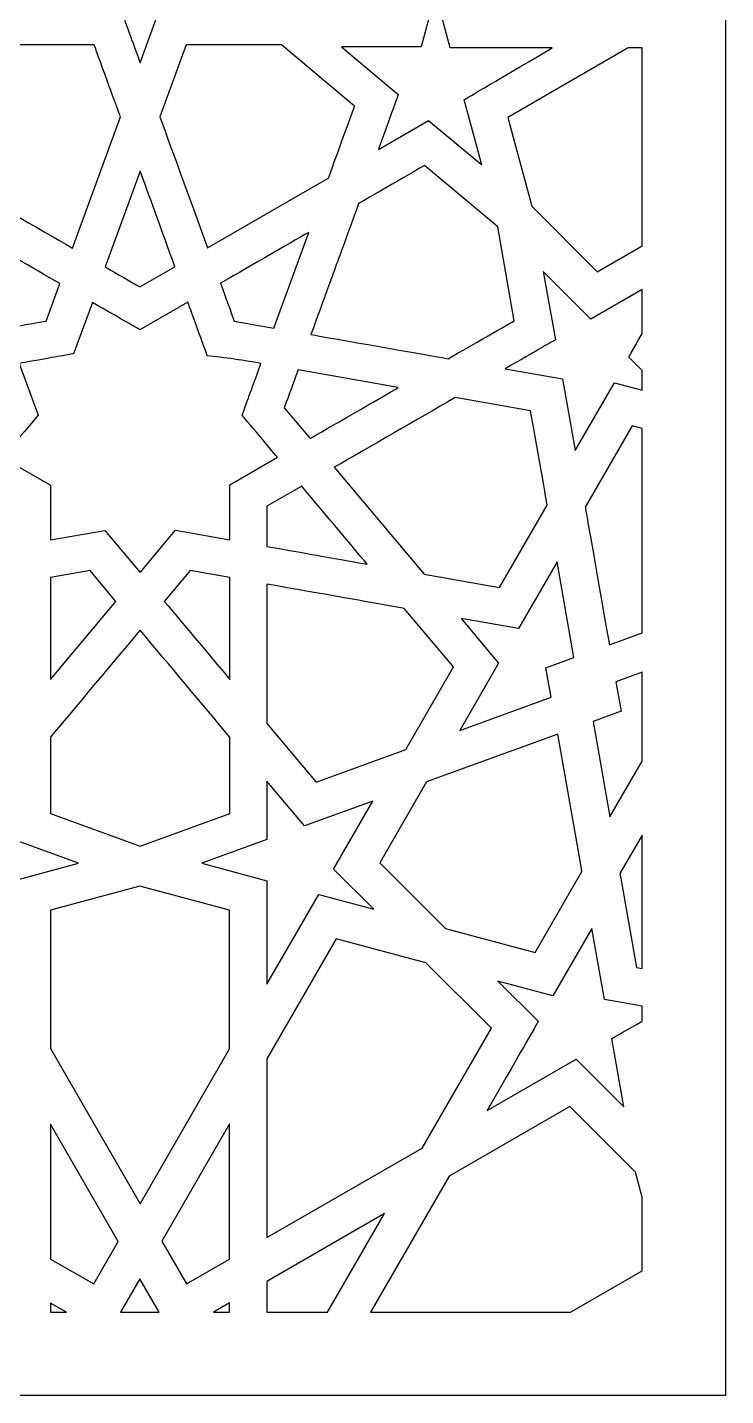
# Model space of a CAD drawing. Header units: millimetres. Extents: x -64 to 64, y -64 to 64.
# Drawn here: x 33.4 to 63.5, y -63.5 to -4.5 of the extents above; entities that cross this region are included whole.
import ezdxf

# ---------------------------------------------------------------- set-up
doc = ezdxf.new("R2010")
doc.units = ezdxf.units.MM
doc.header["$MEASUREMENT"] = 0
doc.layers.add('layer 1', color=7, linetype='Continuous')

msp = doc.modelspace()

# ---------------------------------------------------------------- linework, layer by layer
at = {"layer": 'layer 1', "color": 250}
for points, knots in [([(-63.5, 63.5), (-63.5, 63.5), (-63.5, -63.5), (-63.5, -63.5), (-63.5, -63.5), (-63.5, -63.5), (63.5, -63.5), (63.5, -63.5), (63.5, -63.5), (63.5, -63.5), (63.5, 63.5), (63.5, 63.5), (63.5, 63.5), (63.5, 63.5), (-63.5, 63.5), (-63.5, 63.5)], [0, 0, 0, 0, 0.2, 0.2, 0.2, 0.2, 0.4, 0.4, 0.4, 0.4, 0.6, 0.6, 0.6, 0.6, 1, 1, 1, 1]), ([(38.2482, -5.9771), (37.7483, -4.6062), (37.6643, -4.3734), (37.3877, -3.6114), (37.3877, -3.6114), (37.3877, -3.6114), (33.9891, -3.61), (33.9891, -3.61), (33.9891, -3.61), (33.9891, -3.61), (37.2502, -0.8735), (37.2502, -0.8735), (37.2502, -0.8735), (37.2502, -0.8735), (38.2341, -1.6993), (38.2341, -1.6993), (38.2341, -1.6993), (38.2341, -1.6993), (39.218, -0.8735), (39.218, -0.8735), (39.218, -0.8735), (39.218, -0.8735), (42.4801, -3.61), (42.4801, -3.61), (42.4801, -3.61), (42.4801, -3.61), (39.1082, -3.6114), (39.1082, -3.6114), (39.1082, -3.6114), (39.1082, -3.6114), (38.2482, -5.9771), (38.2482, -5.9771)], [0, 0, 0, 0, 0.1111111, 0.1111111, 0.1111111, 0.1111111, 0.2222222, 0.2222222, 0.2222222, 0.2222222, 0.3333333, 0.3333333, 0.3333333, 0.3333333, 0.4444444, 0.4444444, 0.4444444, 0.4444444, 0.5555556, 0.5555556, 0.5555556, 0.5555556, 0.6666667, 0.6666667, 0.6666667, 0.6666667, 0.7777778, 0.7777778, 0.7777778, 0.7777778, 1, 1, 1, 1]), ([(52.2249, -7.5763), (52.2249, -7.5763), (52.9795, -10.3893), (52.9795, -10.3893), (52.9795, -10.3893), (52.9795, -10.3893), (50.6885, -8.4681), (50.6885, -8.4681), (50.6885, -8.4681), (50.6885, -8.4681), (48.5246, -9.7169), (48.5246, -9.7169), (48.5246, -9.7169), (49.0432, -8.2931), (49.1282, -8.056), (49.384, -7.3494), (49.384, -7.3494), (49.384, -7.3494), (46.9378, -5.2966), (46.9378, -5.2966), (46.9378, -5.2966), (46.9378, -5.2966), (50.3661, -5.2966), (50.3661, -5.2966), (50.3661, -5.2966), (50.3661, -5.2966), (50.9905, -2.9651), (50.9905, -2.9651), (50.9905, -2.9651), (50.9905, -2.9651), (51.6269, -5.3421), (51.6269, -5.3421), (51.6269, -5.3421), (51.6269, -5.3421), (56.0261, -5.3421), (56.0261, -5.3421), (56.0261, -5.3421), (53.2045, -6.9822), (52.2249, -7.5763), (52.2249, -7.5763)], [0, 0, 0, 0, 0.0909091, 0.0909091, 0.0909091, 0.0909091, 0.1818182, 0.1818182, 0.1818182, 0.1818182, 0.2727273, 0.2727273, 0.2727273, 0.2727273, 0.3636364, 0.3636364, 0.3636364, 0.3636364, 0.4545455, 0.4545455, 0.4545455, 0.4545455, 0.5454545, 0.5454545, 0.5454545, 0.5454545, 0.6363636, 0.6363636, 0.6363636, 0.6363636, 0.7272727, 0.7272727, 0.7272727, 0.7272727, 0.8181818, 0.8181818, 0.8181818, 0.8181818, 1, 1, 1, 1]), ([(30.1343, -10.9774), (30.1343, -10.9774), (30.1339, -10.977), (30.1339, -10.977), (30.1339, -10.977), (30.1339, -10.977), (30.1339, -10.977), (30.1339, -10.977), (30.1339, -10.977), (30.1339, -10.977), (28.9973, -7.8557), (28.9973, -7.8557), (28.9973, -7.8557), (28.9973, -7.8557), (32.1508, -5.2095), (32.1508, -5.2095), (32.1508, -5.2095), (32.1508, -5.2095), (36.2666, -5.2109), (36.2666, -5.2109), (36.2666, -5.2109), (36.527, -5.9277), (36.9302, -7.0337), (37.3976, -8.315), (37.3976, -8.315), (37.3976, -8.315), (35.3356, -13.9799), (35.3356, -13.9799), (35.3356, -13.9799), (35.3356, -13.9799), (35.3353, -13.9799), (35.3353, -13.9799), (35.3353, -13.9799), (35.3353, -13.9799), (35.3353, -13.9806), (35.3353, -13.9806), (35.3353, -13.9806), (33.8123, -13.1015), (31.726, -11.8967), (30.1343, -10.9774)], [0, 0, 0, 0, 0.0909091, 0.0909091, 0.0909091, 0.0909091, 0.1818182, 0.1818182, 0.1818182, 0.1818182, 0.2727273, 0.2727273, 0.2727273, 0.2727273, 0.3636364, 0.3636364, 0.3636364, 0.3636364, 0.4545455, 0.4545455, 0.4545455, 0.4545455, 0.5454545, 0.5454545, 0.5454545, 0.5454545, 0.6363636, 0.6363636, 0.6363636, 0.6363636, 0.7272727, 0.7272727, 0.7272727, 0.7272727, 0.8181818, 0.8181818, 0.8181818, 0.8181818, 1, 1, 1, 1]), ([(41.1582, -13.9707), (40.6326, -12.5271), (39.6476, -9.821), (39.1001, -8.315), (39.1001, -8.315), (39.1001, -8.315), (39.1001, -8.3146), (39.1001, -8.3146), (39.1001, -8.3146), (39.1001, -8.3146), (40.229, -5.2109), (40.229, -5.2109), (40.229, -5.2109), (40.229, -5.2109), (44.3452, -5.2095), (44.3452, -5.2095), (44.3452, -5.2095), (44.3452, -5.2095), (47.4991, -7.856), (47.4991, -7.856), (47.4991, -7.856), (47.2387, -8.5732), (46.8355, -9.6795), (46.3677, -10.9622), (46.3677, -10.9622), (46.3677, -10.9622), (46.2199, -11.0483), (46.2199, -11.0483), (46.2199, -11.0483), (46.2199, -11.0483), (46.2199, -11.0486), (46.2199, -11.0486), (46.2199, -11.0486), (46.2199, -11.0486), (41.1582, -13.9707), (41.1582, -13.9707)], [0, 0, 0, 0, 0.1, 0.1, 0.1, 0.1, 0.2, 0.2, 0.2, 0.2, 0.3, 0.3, 0.3, 0.3, 0.4, 0.4, 0.4, 0.4, 0.5, 0.5, 0.5, 0.5, 0.6, 0.6, 0.6, 0.6, 0.7, 0.7, 0.7, 0.7, 0.8, 0.8, 0.8, 0.8, 1, 1, 1, 1]), ([(59.9006, -13.885), (59.9006, -13.885), (57.967, -15.0012), (57.967, -15.0012), (57.967, -15.0012), (57.967, -15.0012), (55.1371, -12.1694), (55.1371, -12.1694), (55.1371, -12.1694), (55.1371, -12.1694), (54.1087, -8.3358), (54.1087, -8.3358), (54.1087, -8.3358), (54.1087, -8.3358), (59.2945, -5.3421), (59.2945, -5.3421), (59.2945, -5.3421), (59.2945, -5.3421), (59.9006, -5.3421), (59.9006, -5.3421), (59.9006, -5.3421), (59.9006, -5.3421), (59.9006, -13.885), (59.9006, -13.885)], [0, 0, 0, 0, 0.1428571, 0.1428571, 0.1428571, 0.1428571, 0.2857143, 0.2857143, 0.2857143, 0.2857143, 0.4285714, 0.4285714, 0.4285714, 0.4285714, 0.5714286, 0.5714286, 0.5714286, 0.5714286, 0.7142857, 0.7142857, 0.7142857, 0.7142857, 1, 1, 1, 1]), ([(51.5377, -18.7551), (50.6977, -18.6066), (46.404, -17.8488), (45.6166, -17.7098), (45.6166, -17.7098), (45.6166, -17.7098), (45.6166, -17.7094), (45.6166, -17.7094), (45.6166, -17.7094), (45.6166, -17.7094), (45.6159, -17.7094), (45.6159, -17.7094), (45.6159, -17.7094), (46.7797, -14.5108), (46.2975, -15.8362), (47.673, -12.0558), (47.673, -12.0558), (47.8384, -11.9595), (50.3513, -10.5096), (50.5185, -10.4133), (50.5185, -10.4133), (50.5185, -10.4133), (53.6716, -13.0581), (53.6716, -13.0581), (53.6716, -13.0581), (53.6716, -13.0581), (54.386, -17.1111), (54.386, -17.1111), (54.386, -17.1111), (53.7281, -17.4914), (52.7131, -18.0767), (51.5377, -18.7551)], [0, 0, 0, 0, 0.1111111, 0.1111111, 0.1111111, 0.1111111, 0.2222222, 0.2222222, 0.2222222, 0.2222222, 0.3333333, 0.3333333, 0.3333333, 0.3333333, 0.4444444, 0.4444444, 0.4444444, 0.4444444, 0.5555556, 0.5555556, 0.5555556, 0.5555556, 0.6666667, 0.6666667, 0.6666667, 0.6666667, 0.7777778, 0.7777778, 0.7777778, 0.7777778, 1, 1, 1, 1]), ([(38.2489, -10.6542), (38.7943, -12.1543), (39.1485, -13.1276), (39.751, -14.7828), (39.751, -14.7828), (39.751, -14.7828), (38.2369, -15.6563), (38.2369, -15.6563), (38.2369, -15.6563), (37.8114, -15.4107), (37.3045, -15.1179), (36.7422, -14.793), (36.7422, -14.793), (36.7422, -14.793), (38.2489, -10.6542), (38.2489, -10.6542)], [0, 0, 0, 0, 0.2, 0.2, 0.2, 0.2, 0.4, 0.4, 0.4, 0.4, 0.6, 0.6, 0.6, 0.6, 1, 1, 1, 1]), ([(30.9855, -13.3167), (32.2647, -14.0554), (33.5911, -14.8213), (34.78, -15.5074), (34.78, -15.5074), (34.78, -15.5074), (34.1912, -17.1263), (34.1912, -17.1263), (34.1912, -17.1263), (33.9051, -17.1771), (33.3086, -17.2822), (32.482, -17.4276), (32.482, -17.4276), (32.482, -17.4276), (32.482, -17.4269), (32.482, -17.4269), (32.482, -17.4269), (32.482, -17.4269), (32.4817, -17.4269), (32.4817, -17.4269), (32.4817, -17.4269), (32.4817, -17.4269), (30.9855, -13.3167), (30.9855, -13.3167)], [0, 0, 0, 0, 0.1428571, 0.1428571, 0.1428571, 0.1428571, 0.2857143, 0.2857143, 0.2857143, 0.2857143, 0.4285714, 0.4285714, 0.4285714, 0.4285714, 0.5714286, 0.5714286, 0.5714286, 0.5714286, 0.7142857, 0.7142857, 0.7142857, 0.7142857, 1, 1, 1, 1]), ([(44.0157, -17.4272), (44.0157, -17.4272), (42.3055, -17.1259), (42.3055, -17.1259), (42.3055, -17.1259), (42.121, -16.6169), (41.9964, -16.2765), (41.7139, -15.4975), (41.7139, -15.4975), (41.7139, -15.4975), (41.7142, -15.4975), (41.7142, -15.4975), (41.7142, -15.4975), (41.7142, -15.4975), (41.7142, -15.4972), (41.7142, -15.4972), (41.7142, -15.4972), (42.4928, -15.0474), (44.759, -13.7389), (45.5172, -13.3015), (45.5172, -13.3015), (45.5172, -13.3015), (44.0157, -17.4272), (44.0157, -17.4272)], [0, 0, 0, 0, 0.1428571, 0.1428571, 0.1428571, 0.1428571, 0.2857143, 0.2857143, 0.2857143, 0.2857143, 0.4285714, 0.4285714, 0.4285714, 0.4285714, 0.5714286, 0.5714286, 0.5714286, 0.5714286, 0.7142857, 0.7142857, 0.7142857, 0.7142857, 1, 1, 1, 1]), ([(59.9006, -17.6639), (59.4551, -18.4439), (59.3281, -18.6824), (59.3281, -18.6824), (59.3281, -18.6824), (59.3281, -18.6824), (59.9006, -19.2543), (59.9006, -19.2543), (59.9006, -19.2543), (59.9006, -19.2543), (59.9006, -20.1073), (59.9006, -20.1073), (59.9006, -20.1073), (59.9006, -20.1073), (58.7036, -19.7862), (58.7036, -19.7862), (58.7036, -19.7862), (58.7036, -19.7862), (57.0159, -22.7094), (57.0159, -22.7094), (57.0159, -22.7094), (57.0159, -22.7094), (56.4713, -19.6247), (56.4713, -19.6247), (56.4713, -19.6247), (56.4713, -19.6247), (53.9895, -19.1872), (53.9895, -19.1872), (53.9895, -19.1872), (55.4673, -18.3342), (55.6348, -18.2372), (56.1559, -17.9359), (56.1559, -17.9359), (56.1559, -17.9359), (55.6366, -14.9895), (55.6366, -14.9895), (55.6366, -14.9895), (55.6366, -14.9895), (57.6922, -17.0466), (57.6922, -17.0466), (57.6922, -17.0466), (57.6922, -17.0466), (59.9006, -15.772), (59.9006, -15.772), (59.9006, -15.772), (59.9006, -15.772), (59.9006, -17.6639), (59.9006, -17.6639)], [0, 0, 0, 0, 0.0769231, 0.0769231, 0.0769231, 0.0769231, 0.1538462, 0.1538462, 0.1538462, 0.1538462, 0.2307692, 0.2307692, 0.2307692, 0.2307692, 0.3076923, 0.3076923, 0.3076923, 0.3076923, 0.3846154, 0.3846154, 0.3846154, 0.3846154, 0.4615385, 0.4615385, 0.4615385, 0.4615385, 0.5384615, 0.5384615, 0.5384615, 0.5384615, 0.6153846, 0.6153846, 0.6153846, 0.6153846, 0.6923077, 0.6923077, 0.6923077, 0.6923077, 0.7692308, 0.7692308, 0.7692308, 0.7692308, 0.8461538, 0.8461538, 0.8461538, 0.8461538, 1, 1, 1, 1]), ([(39.7775, -26.1581), (39.7775, -26.1581), (38.2475, -27.9795), (38.2475, -27.9795), (38.2475, -27.9795), (38.2475, -27.9795), (36.7217, -26.1585), (36.7217, -26.1585), (36.7217, -26.1585), (36.7217, -26.1585), (34.3814, -26.5709), (34.3814, -26.5709), (34.3814, -26.5709), (34.3814, -26.5709), (34.3814, -24.209), (34.3814, -24.209), (34.3814, -24.209), (34.3814, -24.209), (32.318, -23.0173), (32.318, -23.0173), (32.318, -23.0173), (32.318, -23.0173), (32.318, -23.0173), (32.318, -23.0173), (32.318, -23.0173), (32.318, -23.0173), (32.3159, -23.0163), (32.3159, -23.0163), (32.3159, -23.0163), (32.9629, -22.244), (32.4813, -22.8187), (33.849, -21.1875), (33.849, -21.1875), (33.849, -21.1875), (33.0373, -18.9544), (33.0373, -18.9544), (33.0373, -18.9544), (34.3235, -18.7283), (34.719, -18.6577), (35.3794, -18.5406), (35.3794, -18.5406), (35.3794, -18.5406), (36.1869, -16.3199), (36.1869, -16.3199), (36.1869, -16.3199), (37.4594, -17.055), (37.8841, -17.2999), (38.2369, -17.5031), (38.2369, -17.5031), (38.2369, -17.5031), (40.3066, -16.3093), (40.3066, -16.3093), (40.3066, -16.3093), (40.3183, -16.3417), (41.0909, -18.4697), (41.1505, -18.6334), (41.1505, -18.6334), (41.7855, -18.6792), (42.8773, -18.8503), (43.4598, -18.9537), (43.4598, -18.9537), (42.9567, -20.3345), (42.8875, -20.5257), (42.647, -21.1878), (42.647, -21.1878), (42.6473, -21.1882), (44.1727, -23.0068), (44.1727, -23.0068), (44.1727, -23.0068), (44.1727, -23.0068), (42.1164, -24.1953), (42.1164, -24.1953), (42.1164, -24.1953), (42.1164, -24.4013), (42.1164, -26.138), (42.1164, -26.5723), (42.1164, -26.5723), (42.1164, -26.5723), (39.7775, -26.1581), (39.7775, -26.1581)], [0, 0, 0, 0, 0.047619, 0.047619, 0.047619, 0.047619, 0.0952381, 0.0952381, 0.0952381, 0.0952381, 0.1428571, 0.1428571, 0.1428571, 0.1428571, 0.1904762, 0.1904762, 0.1904762, 0.1904762, 0.2380952, 0.2380952, 0.2380952, 0.2380952, 0.2857143, 0.2857143, 0.2857143, 0.2857143, 0.3333333, 0.3333333, 0.3333333, 0.3333333, 0.3809524, 0.3809524, 0.3809524, 0.3809524, 0.4285714, 0.4285714, 0.4285714, 0.4285714, 0.4761905, 0.4761905, 0.4761905, 0.4761905, 0.5238095, 0.5238095, 0.5238095, 0.5238095, 0.5714286, 0.5714286, 0.5714286, 0.5714286, 0.6190476, 0.6190476, 0.6190476, 0.6190476, 0.6666667, 0.6666667, 0.6666667, 0.6666667, 0.7142857, 0.7142857, 0.7142857, 0.7142857, 0.7619048, 0.7619048, 0.7619048, 0.7619048, 0.8095238, 0.8095238, 0.8095238, 0.8095238, 0.8571429, 0.8571429, 0.8571429, 0.8571429, 0.9047619, 0.9047619, 0.9047619, 0.9047619, 1, 1, 1, 1]), ([(45.5796, -22.1947), (45.5796, -22.1947), (44.4659, -20.8668), (44.4659, -20.8668), (44.4659, -20.8668), (44.7192, -20.1704), (44.7904, -19.9753), (45.06, -19.2359), (45.06, -19.2359), (45.06, -19.2359), (49.3836, -19.9993), (49.3836, -19.9993), (49.3836, -19.9993), (48.7461, -20.3676), (46.1253, -21.8796), (45.5796, -22.1947)], [0, 0, 0, 0, 0.2, 0.2, 0.2, 0.2, 0.4, 0.4, 0.4, 0.4, 0.6, 0.6, 0.6, 0.6, 1, 1, 1, 1]), ([(55.7999, -25.0705), (55.7999, -25.0705), (53.7464, -28.6234), (53.7464, -28.6234), (53.7464, -28.6234), (53.7464, -28.6234), (50.4931, -28.0508), (50.4931, -28.0508), (50.4931, -28.0508), (50.4931, -28.0508), (46.6238, -23.4393), (46.6238, -23.4393), (46.6238, -23.4393), (48.1845, -22.5386), (50.1421, -21.4094), (51.8333, -20.4318), (51.8333, -20.4318), (51.8333, -20.4318), (55.0905, -21.0058), (55.0905, -21.0058), (55.0905, -21.0058), (55.8648, -25.3901), (55.7915, -25.0225), (55.7999, -25.0705)], [0, 0, 0, 0, 0.1428571, 0.1428571, 0.1428571, 0.1428571, 0.2857143, 0.2857143, 0.2857143, 0.2857143, 0.4285714, 0.4285714, 0.4285714, 0.4285714, 0.5714286, 0.5714286, 0.5714286, 0.5714286, 0.7142857, 0.7142857, 0.7142857, 0.7142857, 1, 1, 1, 1]), ([(59.9006, -30.5822), (59.9006, -30.5822), (58.4863, -31.0969), (58.4863, -31.0969), (58.4863, -31.0969), (57.4075, -24.9745), (57.4488, -25.1598), (57.4488, -25.1598), (57.4488, -25.1598), (57.4488, -25.1598), (59.4752, -21.6493), (59.4752, -21.6493), (59.4752, -21.6493), (59.4752, -21.6493), (59.9006, -21.7632), (59.9006, -21.7632), (59.9006, -21.7632), (59.9006, -21.7632), (59.9006, -30.5822), (59.9006, -30.5822)], [0, 0, 0, 0, 0.1666667, 0.1666667, 0.1666667, 0.1666667, 0.3333333, 0.3333333, 0.3333333, 0.3333333, 0.5, 0.5, 0.5, 0.5, 0.6666667, 0.6666667, 0.6666667, 0.6666667, 1, 1, 1, 1]), ([(43.7162, -26.8552), (43.7162, -26.8552), (43.7162, -25.1185), (43.7162, -25.1185), (43.7162, -25.1185), (43.7162, -25.1185), (45.2169, -24.2517), (45.2169, -24.2517), (45.2169, -24.2517), (45.817, -24.9668), (47.4849, -26.955), (48.0413, -27.6179), (48.0413, -27.6179), (45.9835, -27.2546), (46.7501, -27.3904), (43.7162, -26.8552)], [0, 0, 0, 0, 0.2, 0.2, 0.2, 0.2, 0.4, 0.4, 0.4, 0.4, 0.6, 0.6, 0.6, 0.6, 1, 1, 1, 1]), ([(55.7526, -32.0915), (55.7526, -32.0915), (55.976, -33.3569), (55.976, -33.3569), (55.976, -33.3569), (55.976, -33.3569), (52.0337, -34.7913), (52.0337, -34.7913), (52.0337, -34.7913), (52.0337, -34.7913), (53.7097, -31.8848), (53.7097, -31.8848), (53.7097, -31.8848), (53.7097, -31.8848), (52.0919, -29.9568), (52.0919, -29.9568), (52.0919, -29.9568), (52.0919, -29.9568), (54.5715, -30.3929), (54.5715, -30.3929), (54.5715, -30.3929), (54.5715, -30.3929), (56.2317, -27.5202), (56.2317, -27.5202), (56.2317, -27.5202), (56.2317, -27.5202), (56.9599, -31.6526), (56.9599, -31.6526), (56.9599, -31.6526), (56.9599, -31.6526), (55.7526, -32.0915), (55.7526, -32.0915)], [0, 0, 0, 0, 0.1111111, 0.1111111, 0.1111111, 0.1111111, 0.2222222, 0.2222222, 0.2222222, 0.2222222, 0.3333333, 0.3333333, 0.3333333, 0.3333333, 0.4444444, 0.4444444, 0.4444444, 0.4444444, 0.5555556, 0.5555556, 0.5555556, 0.5555556, 0.6666667, 0.6666667, 0.6666667, 0.6666667, 0.7777778, 0.7777778, 0.7777778, 0.7777778, 1, 1, 1, 1]), ([(26.7878, -35.6213), (26.7878, -35.6213), (24.7311, -32.0551), (24.7311, -32.0551), (24.7311, -32.0551), (25.2215, -31.471), (25.9779, -30.5696), (26.8542, -29.5232), (26.8542, -29.5232), (34.259, -28.2173), (32.4926, -28.5288), (32.7815, -28.478), (32.7815, -28.478), (32.7815, -28.478), (32.7815, -34.4964), (32.7815, -34.4964), (32.7815, -34.4964), (32.7815, -34.4964), (30.6567, -37.0283), (30.6567, -37.0283), (30.6567, -37.0283), (30.6567, -37.0283), (26.7878, -35.6213), (26.7878, -35.6213)], [0, 0, 0, 0, 0.1428571, 0.1428571, 0.1428571, 0.1428571, 0.2857143, 0.2857143, 0.2857143, 0.2857143, 0.4285714, 0.4285714, 0.4285714, 0.4285714, 0.5714286, 0.5714286, 0.5714286, 0.5714286, 0.7142857, 0.7142857, 0.7142857, 0.7142857, 1, 1, 1, 1]), ([(37.2025, -29.2249), (37.2025, -29.2249), (34.3814, -32.5889), (34.3814, -32.5889), (34.3814, -32.5889), (34.3814, -32.5889), (34.3814, -28.1958), (34.3814, -28.1958), (34.3814, -28.1958), (34.3814, -28.1958), (36.0892, -27.8945), (36.0892, -27.8945), (36.0892, -27.8945), (36.0892, -27.8945), (37.2025, -29.2238), (37.2025, -29.2238), (37.2025, -29.2238), (37.2025, -29.2238), (37.2022, -29.2245), (37.2022, -29.2245), (37.2022, -29.2245), (37.2022, -29.2245), (37.2025, -29.2249), (37.2025, -29.2249)], [0, 0, 0, 0, 0.1428571, 0.1428571, 0.1428571, 0.1428571, 0.2857143, 0.2857143, 0.2857143, 0.2857143, 0.4285714, 0.4285714, 0.4285714, 0.4285714, 0.5714286, 0.5714286, 0.5714286, 0.5714286, 0.7142857, 0.7142857, 0.7142857, 0.7142857, 1, 1, 1, 1]), ([(39.2917, -29.224), (39.2917, -29.224), (40.4082, -27.8948), (40.4082, -27.8948), (40.4082, -27.8948), (40.4082, -27.8948), (42.1164, -28.1975), (42.1164, -28.1975), (42.1164, -28.1975), (42.1164, -28.1975), (42.1164, -32.5903), (42.1164, -32.5903), (42.1164, -32.5903), (41.185, -31.4793), (40.2445, -30.3583), (39.2917, -29.224)], [0, 0, 0, 0, 0.2, 0.2, 0.2, 0.2, 0.4, 0.4, 0.4, 0.4, 0.6, 0.6, 0.6, 0.6, 1, 1, 1, 1]), ([(43.7162, -28.4798), (46.1253, -28.9045), (47.9743, -29.2301), (49.6418, -29.5254), (49.6418, -29.5254), (49.6418, -29.5254), (51.7648, -32.0551), (51.7648, -32.0551), (51.7648, -32.0551), (51.7648, -32.0551), (49.7082, -35.6213), (49.7082, -35.6213), (49.7082, -35.6213), (49.7082, -35.6213), (45.8389, -37.0283), (45.8389, -37.0283), (45.8389, -37.0283), (45.8389, -37.0283), (43.7162, -34.4985), (43.7162, -34.4985), (43.7162, -34.4985), (43.7162, -33.745), (43.7162, -29.2329), (43.7162, -28.4798)], [0, 0, 0, 0, 0.1428571, 0.1428571, 0.1428571, 0.1428571, 0.2857143, 0.2857143, 0.2857143, 0.2857143, 0.4285714, 0.4285714, 0.4285714, 0.4285714, 0.5714286, 0.5714286, 0.5714286, 0.5714286, 0.7142857, 0.7142857, 0.7142857, 0.7142857, 1, 1, 1, 1]), ([(38.2475, -30.4683), (39.5182, -31.9807), (40.9127, -33.6448), (42.1164, -35.0806), (42.1164, -35.0806), (42.1164, -35.0806), (42.1164, -38.3829), (42.1164, -38.3829), (42.1164, -38.3829), (42.1164, -38.3829), (38.2489, -39.7915), (38.2489, -39.7915), (38.2489, -39.7915), (38.2489, -39.7915), (34.3814, -38.3829), (34.3814, -38.3829), (34.3814, -38.3829), (34.3814, -37.7797), (34.3814, -35.3653), (34.3814, -35.0788), (34.3814, -35.0788), (35.1779, -34.1288), (37.4509, -31.4185), (38.2475, -30.4683)], [0, 0, 0, 0, 0.1428571, 0.1428571, 0.1428571, 0.1428571, 0.2857143, 0.2857143, 0.2857143, 0.2857143, 0.4285714, 0.4285714, 0.4285714, 0.4285714, 0.5714286, 0.5714286, 0.5714286, 0.5714286, 0.7142857, 0.7142857, 0.7142857, 0.7142857, 1, 1, 1, 1]), ([(59.9006, -36.1142), (59.9006, -36.1142), (58.5114, -38.5184), (58.5114, -38.5184), (58.5114, -38.5184), (58.5114, -38.5184), (57.7846, -34.4011), (57.7846, -34.4011), (57.7846, -34.4011), (57.7846, -34.4011), (58.9922, -33.9619), (58.9922, -33.9619), (58.9922, -33.9619), (58.9922, -33.9619), (58.7685, -32.6969), (58.7685, -32.6969), (58.7685, -32.6969), (58.7685, -32.6969), (59.9006, -32.2848), (59.9006, -32.2848), (59.9006, -32.2848), (59.9006, -32.2848), (59.9006, -36.1142), (59.9006, -36.1142)], [0, 0, 0, 0, 0.1428571, 0.1428571, 0.1428571, 0.1428571, 0.2857143, 0.2857143, 0.2857143, 0.2857143, 0.4285714, 0.4285714, 0.4285714, 0.4285714, 0.5714286, 0.5714286, 0.5714286, 0.5714286, 0.7142857, 0.7142857, 0.7142857, 0.7142857, 1, 1, 1, 1]), ([(57.3017, -40.8841), (57.3017, -40.8841), (55.2831, -44.3802), (55.2831, -44.3802), (55.2831, -44.3802), (55.2831, -44.3802), (51.417, -43.3437), (51.417, -43.3437), (51.417, -43.3437), (51.417, -43.3437), (51.4167, -43.3433), (51.4167, -43.3433), (51.4167, -43.3433), (51.4167, -43.3433), (51.416, -43.3433), (51.416, -43.3433), (51.416, -43.3433), (51.416, -43.3433), (48.5846, -40.5127), (48.5846, -40.5127), (48.5846, -40.5127), (48.5846, -40.5127), (50.6049, -37.0134), (50.6049, -37.0134), (50.6049, -37.0134), (50.6049, -37.0134), (56.2582, -34.9564), (56.2582, -34.9564), (56.2582, -34.9564), (56.2582, -34.9564), (57.2668, -40.6721), (57.2668, -40.6721), (57.2668, -40.6721), (57.2668, -40.6721), (57.2647, -40.6753), (57.2647, -40.6753), (57.2647, -40.6753), (57.2647, -40.6753), (57.3017, -40.8841), (57.3017, -40.8841)], [0, 0, 0, 0, 0.0909091, 0.0909091, 0.0909091, 0.0909091, 0.1818182, 0.1818182, 0.1818182, 0.1818182, 0.2727273, 0.2727273, 0.2727273, 0.2727273, 0.3636364, 0.3636364, 0.3636364, 0.3636364, 0.4545455, 0.4545455, 0.4545455, 0.4545455, 0.5454545, 0.5454545, 0.5454545, 0.5454545, 0.6363636, 0.6363636, 0.6363636, 0.6363636, 0.7272727, 0.7272727, 0.7272727, 0.7272727, 0.8181818, 0.8181818, 0.8181818, 0.8181818, 1, 1, 1, 1]), ([(32.7695, -45.7267), (32.7695, -45.7267), (30.547, -41.8768), (30.547, -41.8768), (30.547, -41.8768), (30.547, -41.8768), (30.5463, -41.8768), (30.5463, -41.8768), (30.5463, -41.8768), (30.5463, -41.8768), (30.5463, -41.8768), (30.5463, -41.8768), (30.5463, -41.8768), (30.5463, -41.8768), (28.1531, -42.519), (28.1531, -42.519), (28.1531, -42.519), (28.1531, -42.519), (29.8993, -40.773), (29.8993, -40.773), (29.8993, -40.773), (29.8993, -40.773), (28.2056, -37.839), (28.2056, -37.839), (28.2056, -37.839), (28.2056, -37.839), (31.1626, -38.9141), (31.1626, -38.9141), (31.1626, -38.9141), (31.1626, -38.9141), (32.7815, -36.9852), (32.7815, -36.9852), (32.7815, -36.9852), (32.7815, -37.3002), (32.7815, -39.1875), (32.7815, -39.503), (32.7815, -39.503), (32.7815, -39.503), (35.591, -40.5261), (35.591, -40.5261), (35.591, -40.5261), (35.591, -40.5261), (32.7801, -41.2788), (32.7801, -41.2788), (32.7801, -41.2788), (32.7801, -41.2788), (32.7709, -43.1913), (32.7695, -45.7267)], [0, 0, 0, 0, 0.0769231, 0.0769231, 0.0769231, 0.0769231, 0.1538462, 0.1538462, 0.1538462, 0.1538462, 0.2307692, 0.2307692, 0.2307692, 0.2307692, 0.3076923, 0.3076923, 0.3076923, 0.3076923, 0.3846154, 0.3846154, 0.3846154, 0.3846154, 0.4615385, 0.4615385, 0.4615385, 0.4615385, 0.5384615, 0.5384615, 0.5384615, 0.5384615, 0.6153846, 0.6153846, 0.6153846, 0.6153846, 0.6923077, 0.6923077, 0.6923077, 0.6923077, 0.7692308, 0.7692308, 0.7692308, 0.7692308, 0.8461538, 0.8461538, 0.8461538, 0.8461538, 1, 1, 1, 1]), ([(40.9056, -40.5264), (40.9056, -40.5264), (43.7162, -39.503), (43.7162, -39.503), (43.7162, -39.503), (43.7162, -39.1898), (43.7162, -37.3027), (43.7162, -36.9874), (43.7162, -36.9874), (43.7162, -36.9874), (45.333, -38.9141), (45.333, -38.9141), (45.333, -38.9141), (45.333, -38.9141), (48.2783, -37.8431), (48.2783, -37.8431), (48.2783, -37.8431), (48.2783, -37.8431), (46.5854, -40.7759), (46.5854, -40.7759), (46.5854, -40.7759), (46.5854, -40.7759), (48.3235, -42.5136), (48.3235, -42.5136), (48.3235, -42.5136), (48.3235, -42.5136), (45.9497, -41.8768), (45.9497, -41.8768), (45.9497, -41.8768), (45.9497, -41.8768), (45.9493, -41.8768), (45.9493, -41.8768), (45.9493, -41.8768), (45.9493, -41.8768), (43.7155, -45.7458), (43.7155, -45.7458), (43.7155, -45.7458), (43.7155, -45.7458), (43.7155, -41.2788), (43.7155, -41.2788), (43.7155, -41.2788), (43.7155, -41.2788), (40.9056, -40.5264), (40.9056, -40.5264)], [0, 0, 0, 0, 0.0833333, 0.0833333, 0.0833333, 0.0833333, 0.1666667, 0.1666667, 0.1666667, 0.1666667, 0.25, 0.25, 0.25, 0.25, 0.3333333, 0.3333333, 0.3333333, 0.3333333, 0.4166667, 0.4166667, 0.4166667, 0.4166667, 0.5, 0.5, 0.5, 0.5, 0.5833333, 0.5833333, 0.5833333, 0.5833333, 0.6666667, 0.6666667, 0.6666667, 0.6666667, 0.75, 0.75, 0.75, 0.75, 0.8333333, 0.8333333, 0.8333333, 0.8333333, 1, 1, 1, 1]), ([(59.9006, -45.0667), (59.9006, -45.0667), (59.6572, -45.024), (59.6572, -45.024), (59.6572, -45.024), (59.6572, -45.024), (58.9784, -41.1798), (58.9784, -41.1798), (58.9784, -41.1798), (58.9784, -41.1798), (58.9802, -41.1766), (58.9802, -41.1766), (58.9802, -41.1766), (58.9802, -41.1766), (58.9435, -40.9677), (58.9435, -40.9677), (58.9435, -40.9677), (58.9435, -40.9677), (59.9006, -39.3119), (59.9006, -39.3119), (59.9006, -39.3119), (59.9006, -39.3119), (59.9006, -45.0667), (59.9006, -45.0667)], [0, 0, 0, 0, 0.1428571, 0.1428571, 0.1428571, 0.1428571, 0.2857143, 0.2857143, 0.2857143, 0.2857143, 0.4285714, 0.4285714, 0.4285714, 0.4285714, 0.5714286, 0.5714286, 0.5714286, 0.5714286, 0.7142857, 0.7142857, 0.7142857, 0.7142857, 1, 1, 1, 1]), ([(42.1044, -48.5362), (42.1044, -48.5362), (38.2478, -55.2165), (38.2478, -55.2165), (38.2478, -55.2165), (38.2478, -55.2165), (34.3807, -48.5176), (34.3807, -48.5176), (34.3807, -48.5176), (34.3807, -48.5176), (34.3807, -42.5493), (34.3807, -42.5493), (34.3807, -42.5493), (34.3807, -42.5493), (38.2369, -41.5167), (38.2369, -41.5167), (38.2369, -41.5167), (38.2369, -41.5167), (42.1044, -42.5524), (42.1044, -42.5524), (42.1044, -42.5524), (42.1044, -42.5524), (42.1044, -48.5362), (42.1044, -48.5362)], [0, 0, 0, 0, 0.1428571, 0.1428571, 0.1428571, 0.1428571, 0.2857143, 0.2857143, 0.2857143, 0.2857143, 0.4285714, 0.4285714, 0.4285714, 0.4285714, 0.5714286, 0.5714286, 0.5714286, 0.5714286, 0.7142857, 0.7142857, 0.7142857, 0.7142857, 1, 1, 1, 1]), ([(59.9006, -47.3378), (59.158, -47.7661), (59.1107, -47.7937), (58.5922, -48.0938), (58.5922, -48.0938), (58.5922, -48.0938), (59.1107, -51.036), (59.1107, -51.036), (59.1107, -51.036), (59.1107, -51.036), (57.0558, -48.98), (57.0558, -48.98), (57.0558, -48.98), (57.0558, -48.98), (57.0555, -48.9804), (57.0555, -48.9804), (57.0555, -48.9804), (57.0555, -48.9804), (57.0551, -48.98), (57.0551, -48.98), (57.0551, -48.98), (57.0551, -48.98), (53.2088, -51.2007), (53.2088, -51.2007), (53.2088, -51.2007), (54.8509, -48.3486), (55.42, -47.3442), (55.42, -47.3442), (55.42, -47.3442), (55.42, -47.3442), (53.6818, -45.6071), (53.6818, -45.6071), (53.6818, -45.6071), (53.6818, -45.6071), (56.055, -46.2431), (56.055, -46.2431), (56.055, -46.2431), (56.055, -46.2431), (57.7346, -43.3345), (57.7346, -43.3345), (57.7346, -43.3345), (57.7346, -43.3345), (58.2768, -46.405), (58.2768, -46.405), (58.2768, -46.405), (58.2768, -46.405), (59.9006, -46.6912), (59.9006, -46.6912), (59.9006, -46.6912), (59.9006, -46.6912), (59.9006, -47.3378), (59.9006, -47.3378)], [0, 0, 0, 0, 0.0714286, 0.0714286, 0.0714286, 0.0714286, 0.1428571, 0.1428571, 0.1428571, 0.1428571, 0.2142857, 0.2142857, 0.2142857, 0.2142857, 0.2857143, 0.2857143, 0.2857143, 0.2857143, 0.3571429, 0.3571429, 0.3571429, 0.3571429, 0.4285714, 0.4285714, 0.4285714, 0.4285714, 0.5, 0.5, 0.5, 0.5, 0.5714286, 0.5714286, 0.5714286, 0.5714286, 0.6428571, 0.6428571, 0.6428571, 0.6428571, 0.7142857, 0.7142857, 0.7142857, 0.7142857, 0.7857143, 0.7857143, 0.7857143, 0.7857143, 0.8571429, 0.8571429, 0.8571429, 0.8571429, 1, 1, 1, 1]), ([(43.7155, -48.9726), (43.7155, -48.9726), (46.7095, -43.7861), (46.7095, -43.7861), (46.7095, -43.7861), (46.7095, -43.7861), (50.577, -44.8232), (50.577, -44.8232), (50.577, -44.8232), (50.577, -44.8232), (53.3993, -47.6437), (53.3993, -47.6437), (53.3993, -47.6437), (53.3993, -47.6437), (50.4148, -52.8136), (50.4148, -52.8136), (50.4148, -52.8136), (50.4148, -52.8136), (43.7155, -56.6812), (43.7155, -56.6812), (43.7155, -56.6812), (43.7155, -56.6812), (43.7155, -48.9726), (43.7155, -48.9726)], [0, 0, 0, 0, 0.1428571, 0.1428571, 0.1428571, 0.1428571, 0.2857143, 0.2857143, 0.2857143, 0.2857143, 0.4285714, 0.4285714, 0.4285714, 0.4285714, 0.5714286, 0.5714286, 0.5714286, 0.5714286, 0.7142857, 0.7142857, 0.7142857, 0.7142857, 1, 1, 1, 1]), ([(59.9006, -58.117), (59.9006, -58.117), (56.811, -59.9006), (56.811, -59.9006), (56.811, -59.9006), (56.811, -59.9006), (48.1863, -59.9006), (48.1863, -59.9006), (48.1863, -59.9006), (48.1863, -59.9006), (51.5751, -54.0304), (51.5751, -54.0304), (51.5751, -54.0304), (51.5751, -54.0304), (56.7806, -51.025), (56.7806, -51.025), (56.7806, -51.025), (56.7806, -51.025), (59.611, -53.8572), (59.611, -53.8572), (59.611, -53.8572), (59.611, -53.8572), (59.9006, -54.9363), (59.9006, -54.9363), (59.9006, -54.9363), (59.9006, -54.9363), (59.9006, -58.117), (59.9006, -58.117)], [0, 0, 0, 0, 0.125, 0.125, 0.125, 0.125, 0.25, 0.25, 0.25, 0.25, 0.375, 0.375, 0.375, 0.375, 0.5, 0.5, 0.5, 0.5, 0.625, 0.625, 0.625, 0.625, 0.75, 0.75, 0.75, 0.75, 1, 1, 1, 1]), ([(36.2469, -58.6818), (36.2469, -58.6818), (34.3807, -57.6048), (34.3807, -57.6048), (34.3807, -57.6048), (34.3807, -57.6048), (34.3807, -51.7832), (34.3807, -51.7832), (34.3807, -51.7832), (34.3807, -51.7832), (37.3052, -56.849), (37.3052, -56.849), (37.3052, -56.849), (37.3052, -56.849), (36.2469, -58.6818), (36.2469, -58.6818)], [0, 0, 0, 0, 0.2, 0.2, 0.2, 0.2, 0.4, 0.4, 0.4, 0.4, 0.6, 0.6, 0.6, 0.6, 1, 1, 1, 1]), ([(39.1795, -56.83), (39.1795, -56.83), (42.1044, -51.7634), (42.1044, -51.7634), (42.1044, -51.7634), (42.1044, -51.7634), (42.1044, -57.6111), (42.1044, -57.6111), (42.1044, -57.6111), (42.1044, -57.6111), (40.2488, -58.6818), (40.2488, -58.6818), (40.2488, -58.6818), (40.2488, -58.6818), (39.1795, -56.83), (39.1795, -56.83)], [0, 0, 0, 0, 0.2, 0.2, 0.2, 0.2, 0.4, 0.4, 0.4, 0.4, 0.6, 0.6, 0.6, 0.6, 1, 1, 1, 1]), ([(43.7155, -59.9006), (43.7155, -59.9006), (43.7155, -58.5678), (43.7155, -58.5678), (43.7155, -58.5678), (43.7155, -58.5678), (48.7811, -55.6433), (48.7811, -55.6433), (48.7811, -55.6433), (48.7811, -55.6433), (46.3236, -59.9006), (46.3236, -59.9006), (46.3236, -59.9006), (46.3236, -59.9006), (43.7155, -59.9006), (43.7155, -59.9006)], [0, 0, 0, 0, 0.2, 0.2, 0.2, 0.2, 0.4, 0.4, 0.4, 0.4, 0.6, 0.6, 0.6, 0.6, 1, 1, 1, 1]), ([(37.4064, -59.9006), (37.4064, -59.9006), (38.2369, -58.4623), (38.2369, -58.4623), (38.2369, -58.4623), (38.2369, -58.4623), (39.0673, -59.9006), (39.0673, -59.9006), (39.0673, -59.9006), (39.0673, -59.9006), (37.4064, -59.9006), (37.4064, -59.9006)], [0, 0, 0, 0, 0.25, 0.25, 0.25, 0.25, 0.5, 0.5, 0.5, 0.5, 1, 1, 1, 1]), ([(34.3807, -59.9006), (34.3807, -59.9006), (34.3807, -59.5041), (34.3807, -59.5041), (34.3807, -59.5041), (34.3807, -59.5041), (35.0675, -59.9006), (35.0675, -59.9006), (35.0675, -59.9006), (35.0675, -59.9006), (34.3807, -59.9006), (34.3807, -59.9006)], [0, 0, 0, 0, 0.25, 0.25, 0.25, 0.25, 0.5, 0.5, 0.5, 0.5, 1, 1, 1, 1]), ([(41.4062, -59.9006), (41.4062, -59.9006), (42.1044, -59.4978), (42.1044, -59.4978), (42.1044, -59.4978), (42.1044, -59.4978), (42.1044, -59.9006), (42.1044, -59.9006), (42.1044, -59.9006), (42.1044, -59.9006), (41.4062, -59.9006), (41.4062, -59.9006)], [0, 0, 0, 0, 0.25, 0.25, 0.25, 0.25, 0.5, 0.5, 0.5, 0.5, 1, 1, 1, 1])]:
    msp.add_open_spline(points, degree=3, knots=knots, dxfattribs=at)

doc.saveas('drawing.dxf')
